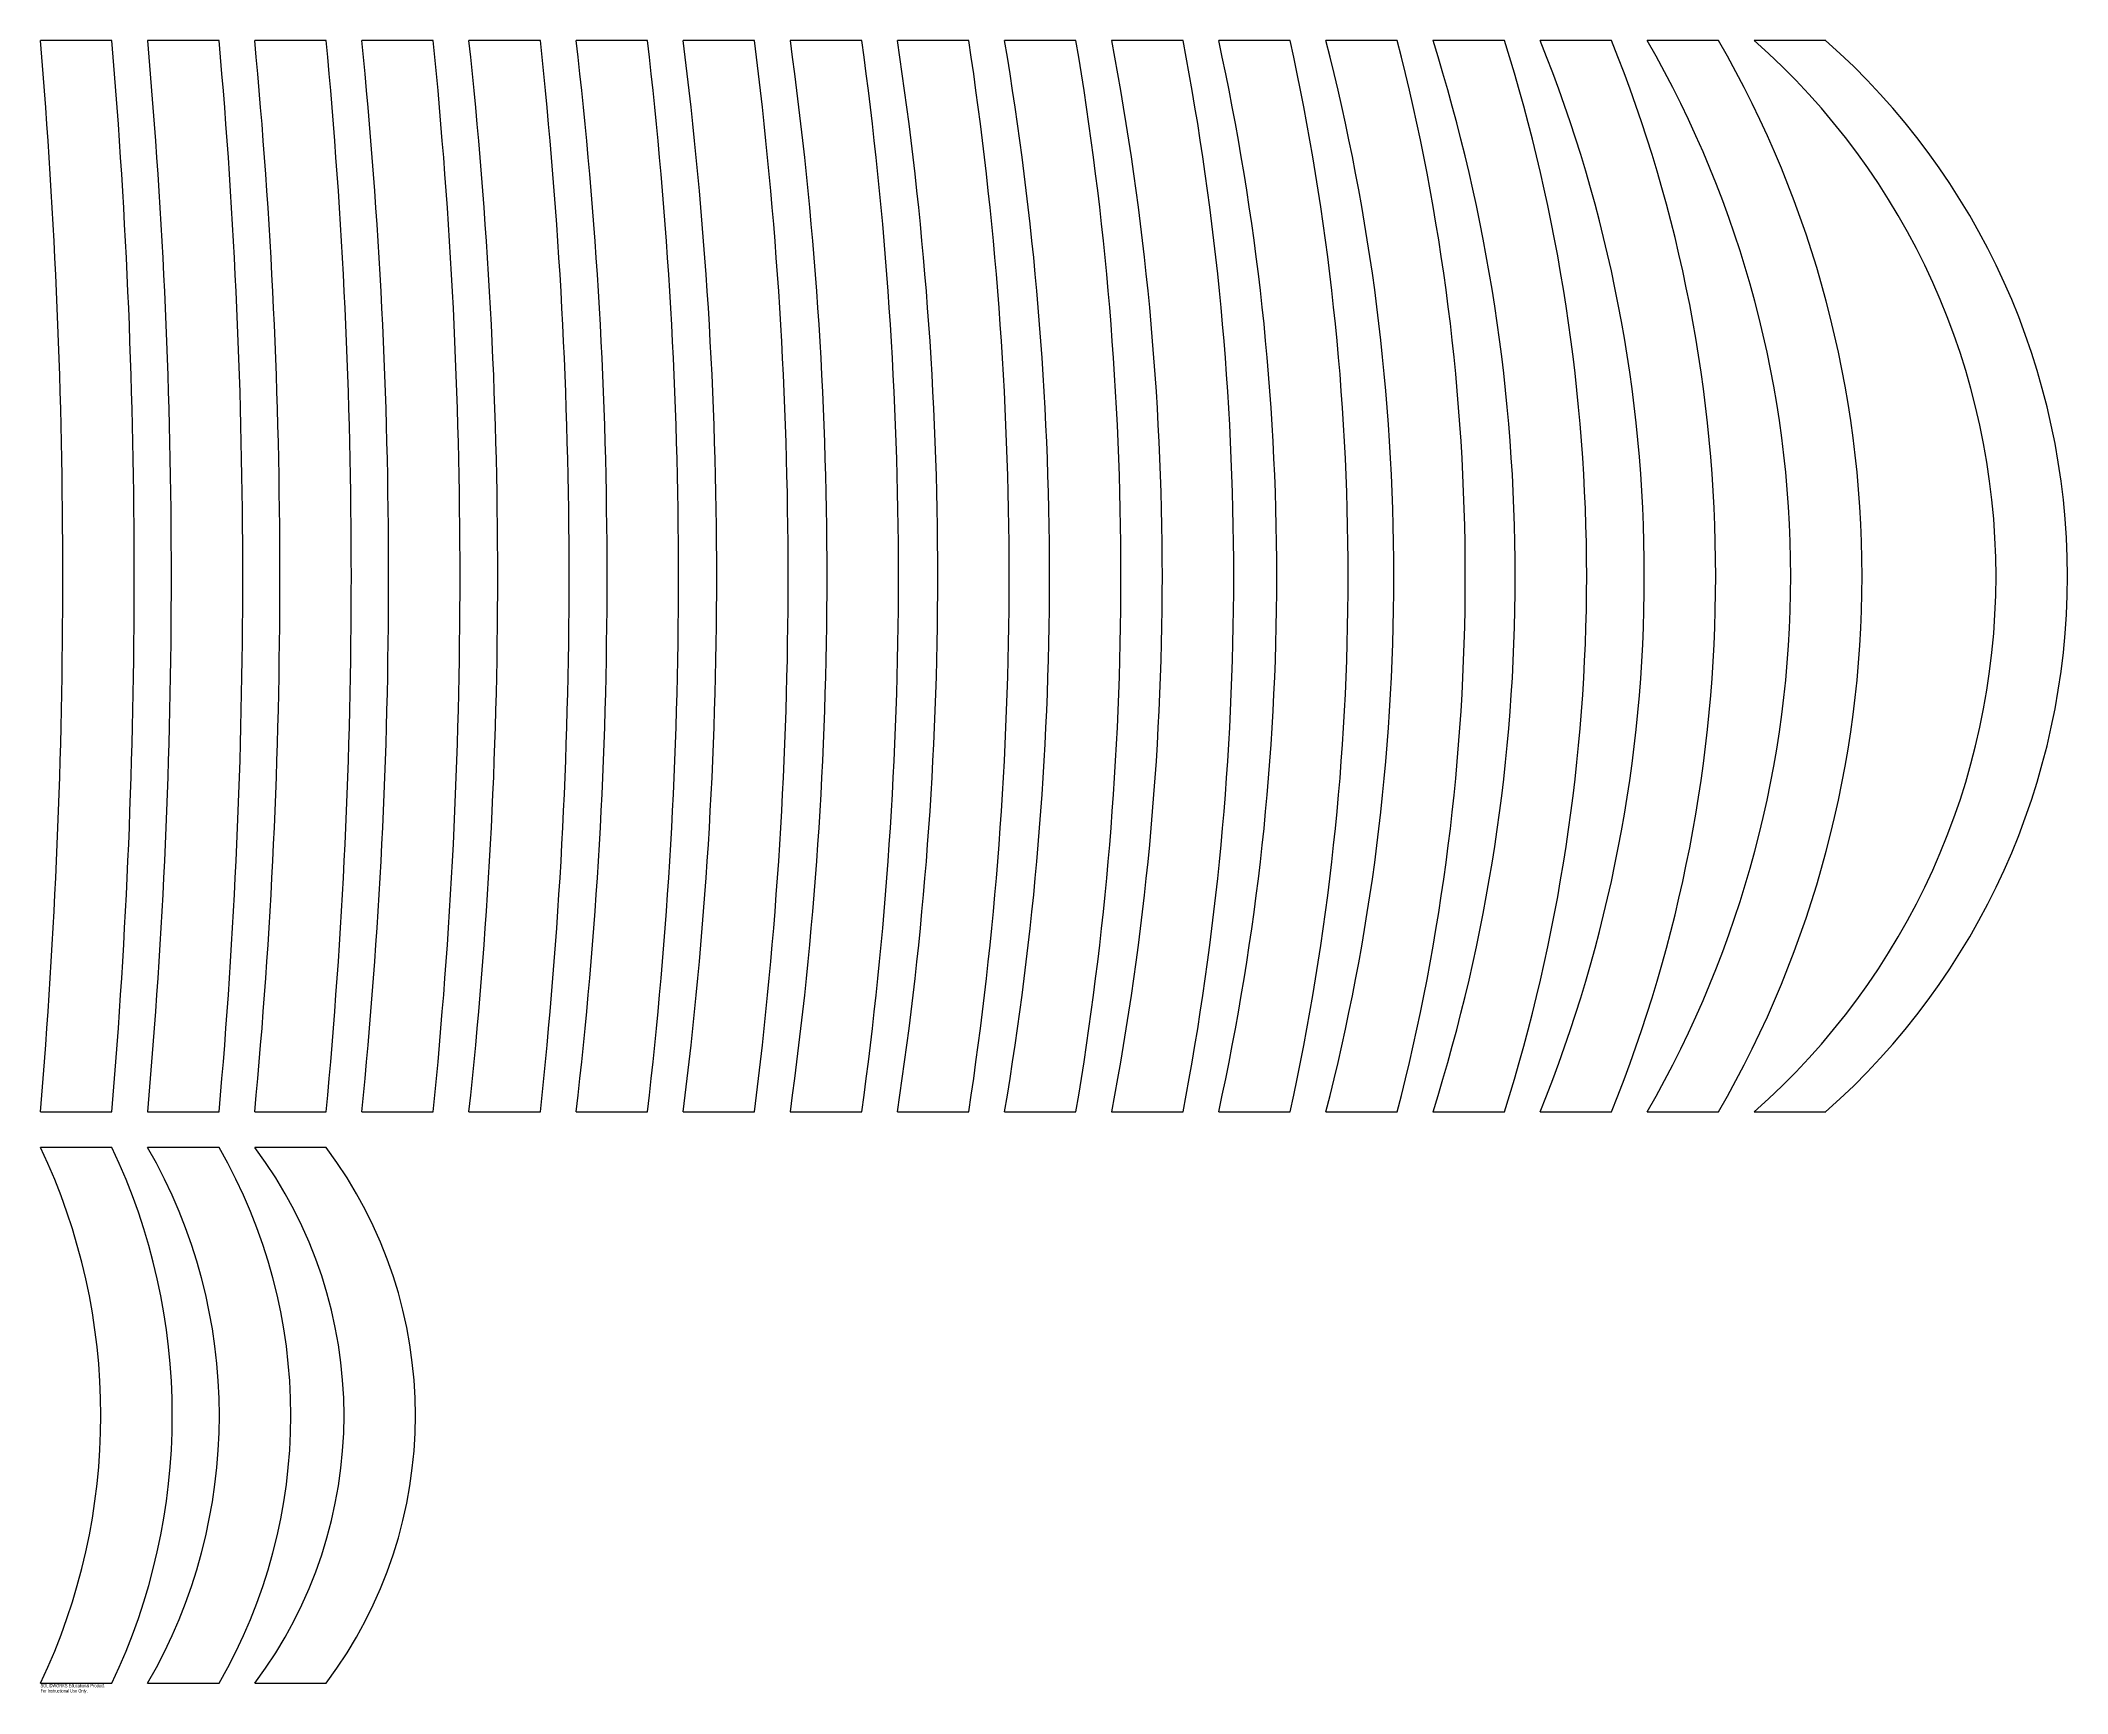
# Model space of a CAD drawing. Header units: inches. Extents: x 2 to 116, y -95 to -2.
import ezdxf

# ---------------------------------------------------------------- set-up
doc = ezdxf.new("R2010")
doc.units = ezdxf.units.IN
doc.header["$MEASUREMENT"] = 0
doc.styles.add('SLDTEXTSTYLE0', font='TXT', dxfattribs={"width": 0.7})

msp = doc.modelspace()

# ---------------------------------------------------------------- linework, layer by layer
at = {"color": 7, "linetype": 'Continuous', "lineweight": 25}
for p, q in [((6, -2), (2, -2)), ((12, -2), (8, -2)), ((18, -2), (14, -2)), ((24, -2), (20, -2)), ((30, -2), (26, -2)), ((36, -2), (32, -2)), ((42, -2), (38, -2)), ((48, -2), (44, -2)), ((54, -2), (50, -2)), ((60, -2), (56, -2)), ((66, -2), (62, -2)), ((72, -2), (68, -2)), ((78, -2), (74, -2)), ((84, -2), (80, -2)), ((90, -2), (86, -2)), ((96, -2), (92, -2)), ((102, -2), (98, -2)), ((2, -62), (6, -62)), ((8, -62), (12, -62)), ((14, -62), (18, -62)), ((20, -62), (24, -62)), ((26, -62), (30, -62)), ((32, -62), (36, -62)), ((38, -62), (42, -62)), ((44, -62), (48, -62)), ((50, -62), (54, -62)), ((56, -62), (60, -62)), ((62, -62), (66, -62)), ((68, -62), (72, -62)), ((74, -62), (78, -62)), ((80, -62), (84, -62)), ((86, -62), (90, -62)), ((92, -62), (96, -62)), ((98, -62), (102, -62)), ((6, -64), (2, -64)), ((12, -64), (8, -64)), ((18, -64), (14, -64)), ((2, -94), (6, -94)), ((8, -94), (12, -94)), ((14, -94), (18, -94))]:
    msp.add_line(p, q, dxfattribs=at)
for centre, radius, start, end in [((-356.75, -32), 360, 355.2198, 4.7802), ((-352.75, -32), 360, 355.2198, 4.7802), ((-330.67, -32), 340, 354.9379, 5.0621), ((-326.67, -32), 340, 354.9379, 5.0621), ((-304.59, -32), 320, 354.6206, 5.3794), ((-300.59, -32), 320, 354.6206, 5.3794), ((-278.5, -32), 300, 354.2608, 5.7392), ((-274.5, -32), 300, 354.2608, 5.7392), ((-252.39, -32), 280, 353.8494, 6.1506), ((-248.39, -32), 280, 353.8494, 6.1506), ((-226.26, -32), 260, 353.3742, 6.6258), ((-222.26, -32), 260, 353.3742, 6.6258), ((-200.12, -32), 240, 352.8192, 7.1808), ((-196.12, -32), 240, 352.8192, 7.1808), ((-173.94, -32), 220, 352.1625, 7.8375), ((-169.94, -32), 220, 352.1625, 7.8375), ((-147.74, -32), 200, 351.3731, 8.6269), ((-143.74, -32), 200, 351.3731, 8.6269), ((-121.48, -32), 180, 350.4059, 9.5941), ((-117.48, -32), 180, 350.4059, 9.5941), ((-95.16, -32), 160, 349.1931, 10.8069), ((-91.16, -32), 160, 349.1931, 10.8069), ((-68.75, -32), 140, 347.6264, 12.3736), ((-64.75, -32), 140, 347.6264, 12.3736), ((-42.19, -32), 120, 345.5225, 14.4775), ((-38.19, -32), 120, 345.5225, 14.4775), ((-15.39, -32), 100, 342.5424, 17.4576), ((-11.39, -32), 100, 342.5424, 17.4576), ((11.84, -32), 80, 337.9757, 22.0243), ((15.84, -32), 80, 337.9757, 22.0243), ((40.04, -32), 60, 330, 30), ((44.04, -32), 60, 330, 30), ((71.54, -32), 40, 311.4096, 48.5904), ((75.54, -32), 40, 311.4096, 48.5904), ((-29.62, -79), 35, 334.6231, 25.3769), ((-25.62, -79), 35, 334.6231, 25.3769), ((-17.98, -79), 30, 330, 30), ((-13.98, -79), 30, 330, 30), ((-6, -79), 25, 323.1301, 36.8699), ((-2, -79), 25, 323.1301, 36.8699)]:
    msp.add_arc(centre, radius, start, end, dxfattribs=at)

# ---------------------------------------------------------------- texts
at = {"color": 7, "linetype": 'Continuous', "char_height": 0.1903, "attachment_point": 1, "style": 'SLDTEXTSTYLE0'}
for s, insert in [('SOLIDWORKS Educational Product.', (2, -94.04)), ('For Instructional Use Only.', (2, -94.33))]:
    msp.add_mtext(s, dxfattribs=dict(at, insert=insert))

doc.saveas('drawing.dxf')
